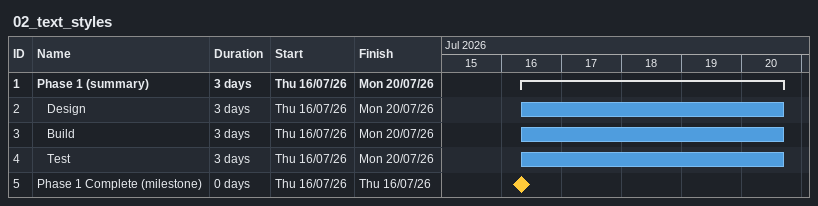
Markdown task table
02_text_styles

| ID | Level | Task | Duration | Start | Finish |
|---|---|---|---|---|---|
| 1 | 1 | **Phase 1 (summary)** | 3d | 2026-07-16 | 2026-07-20 |
| 2 | 2 | Design | 3d | 2026-07-16 | 2026-07-20 |
| 3 | 2 | Build | 3d | 2026-07-16 | 2026-07-20 |
| 4 | 2 | Test | 3d | 2026-07-16 | 2026-07-20 |
| 5 | 1 | Phase 1 Complete (milestone) | 0d | 2026-07-16 | 2026-07-16 |
